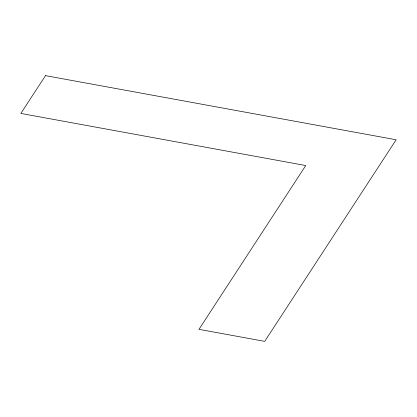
<?xml version="1.0" encoding="UTF-8"?>
<svg xmlns="http://www.w3.org/2000/svg" width="417" height="417" viewBox="0 0 417 417"><rect width="100%" height="100%" fill="white"/><g stroke="black" fill="none" stroke-linecap="round" stroke-linejoin="round"><path stroke-width="0.63" d="M45.495 75.633L20.85 113.434L305.76 165.544L198.972 329.341L264.717 341.367L396.15 139.768L45.495 75.633"/></g></svg>
